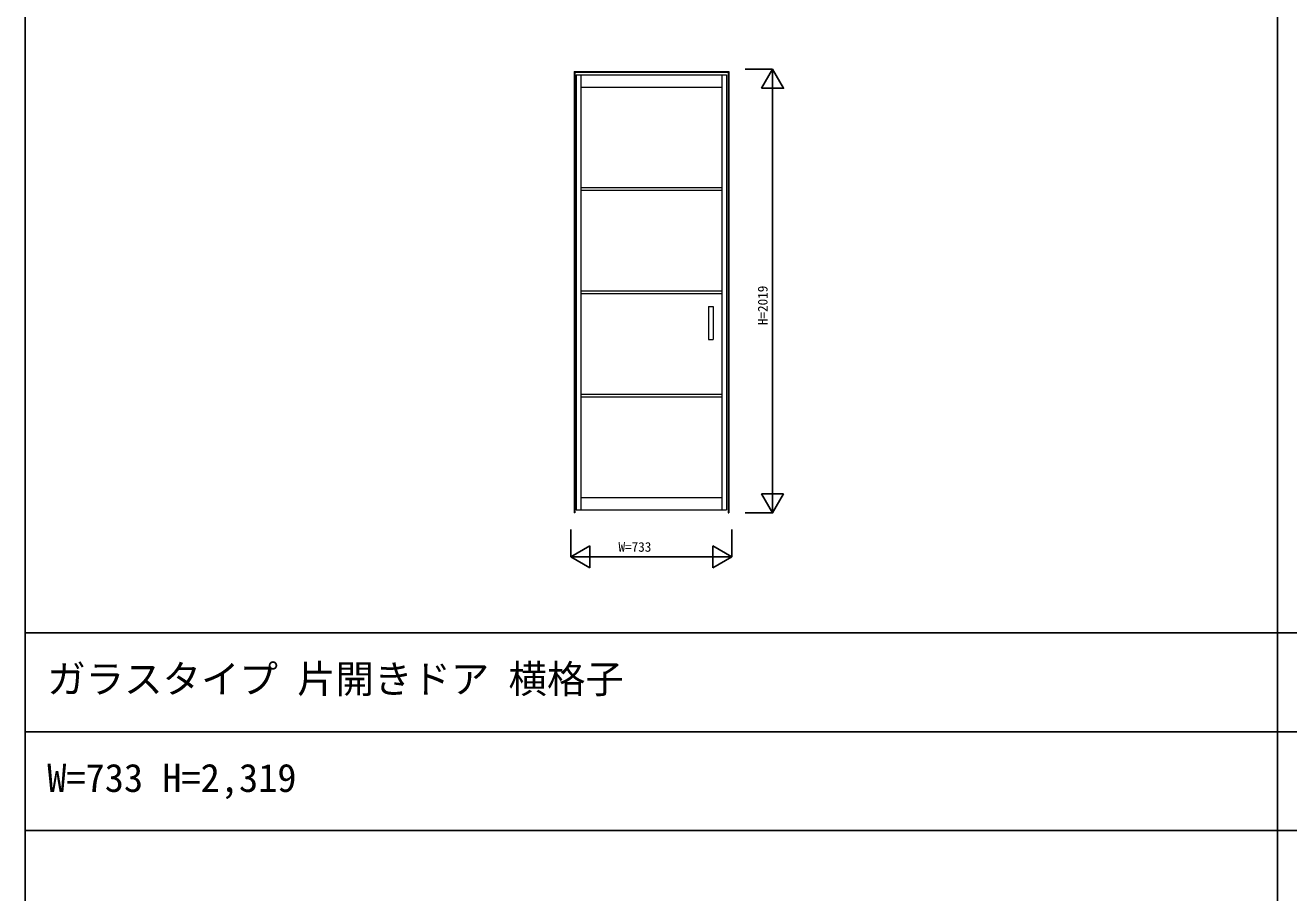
# Model space of a CAD drawing. Units: millimetres, scale not verified. Extents: x -14341 to 14340, y -10000 to 10000.
# Drawn here: x -14341 to -8590, y -3682 to 265 of the extents above; entities that cross this region are included whole.
import ezdxf
from ezdxf.enums import TextEntityAlignment as Align

# ---------------------------------------------------------------- set-up
doc = ezdxf.new("R2010")
doc.units = ezdxf.units.MM
doc.header["$LTSCALE"] = 50
for name, color, linetype in [('0-0_0', 7, 'Continuous'), ('0-4_YKK_F1', 7, 'Continuous'), ('0-5_YKK_N1', 2, 'Continuous')]:
    doc.layers.add(name, color=color, linetype=linetype)
doc.layers.add('0-1_YKK_A1', color=4, linetype='Continuous', lineweight=18)
doc.styles.add('ＭＳ ゴシック', font='')
doc.styles.get('ＭＳ ゴシック').set_extended_font_data('MS Gothic')

msp = doc.modelspace()

# ---------------------------------------------------------------- linework, layer by layer
at = {"layer": '0-1_YKK_A1'}
for p, q in [((-11842.4, 54.55), (-11139.4, 54.55)), ((-11842.4, 54.55), (-11842.4, -1953.95)), ((-11839.9, 54.55), (-11839.9, -1953.95)), ((-11839.9, 52.05), (-11141.9, 52.05)), ((-11832.9, 40.05), (-11149.9, 40.05)), ((-11832.9, 40.05), (-11832.9, -1939.95)), ((-11812.9, 40.05), (-11812.9, -1939.95)), ((-11169.9, 40.05), (-11169.9, -1939.95)), ((-11149.9, 40.05), (-11149.9, -1939.95)), ((-11141.9, 54.55), (-11141.9, -1953.95)), ((-11139.4, 54.55), (-11139.4, -1953.95)), ((-11812.9, -15.95), (-11169.9, -15.95)), ((-11812.9, -473.87), (-11169.9, -473.87)), ((-11812.9, -485.88), (-11169.9, -485.88)), ((-11812.9, -943.95), (-11169.9, -943.95)), ((-11812.9, -955.95), (-11169.9, -955.95)), ((-11230.5, -1014.95), (-11230.5, -1164.95)), ((-11230.5, -1014.95), (-11209.5, -1014.95)), ((-11209.5, -1014.95), (-11209.5, -1164.95)), ((-11230.5, -1164.95), (-11209.5, -1164.95)), ((-11812.9, -1414.02), (-11169.9, -1414.02)), ((-11812.9, -1426.03), (-11169.9, -1426.03)), ((-11812.9, -1883.95), (-11169.9, -1883.95)), ((-11839.9, -1953.95), (-11842.4, -1953.95)), ((-11832.9, -1939.95), (-11149.9, -1939.95)), ((-11141.9, -1953.95), (-11139.4, -1953.95))]:
    msp.add_line(p, q, dxfattribs=at)
at = {"layer": '0-4_YKK_F1'}
for p, q in [((-14340.9, -9999.7), (-14340.9, 10000.3)), ((-8640.9, -9999.7), (-8640.9, 9500.3)), ((-14340.9, -2499.7), (14159.1, -2499.7)), ((-14340.9, -2949.7), (14159.1, -2949.7)), ((-14340.9, -3399.7), (14159.1, -3399.7))]:
    msp.add_line(p, q, dxfattribs=at)
at = {"layer": '0-5_YKK_N1'}
for p, q in [((-11064.4, 65.05), (-10939.4, 65.05)), ((-10989.4, -21.55), (-10939.4, 65.05)), ((-10939.4, -1953.95), (-10939.4, 65.05)), ((-10989.4, -1867.35), (-10889.4, -1867.35)), ((-11064.4, -1953.95), (-10939.4, -1953.95)), ((-11857.4, -2028.95), (-11857.4, -2153.95)), ((-11124.4, -2028.95), (-11124.4, -2153.95)), ((-11770.8, -2103.95), (-11857.4, -2153.95)), ((-11770.8, -2103.95), (-11770.8, -2203.95)), ((-11211, -2103.95), (-11211, -2203.95)), ((-11211, -2103.95), (-11124.4, -2153.95)), ((-11857.4, -2153.95), (-11770.8, -2203.95)), ((-11857.4, -2153.95), (-11124.4, -2153.95)), ((-11124.4, -2153.95), (-11211, -2203.95))]:
    msp.add_line(p, q, dxfattribs=at)
for points in [[(-10989.4, -21.55), (-10889.4, -21.55), (-10939.4, 65.05)], [(-10989.4, -1867.35), (-10939.4, -1953.95), (-10889.4, -1867.35)]]:
    msp.add_lwpolyline(points, dxfattribs=at)

# ---------------------------------------------------------------- texts
at = {"layer": '0-0_0', "style": 'ＭＳ ゴシック'}
for s, p in [('ガラスタイプ 片開きドア 横格子', (-14240.9, -2812.2)), ('W=733 H=2,319', (-14240.9, -3262.2))]:
    msp.add_text(s, height=128.3, dxfattribs=at).set_placement(p, align=Align.BOTTOM_LEFT)
at = {"layer": '0-5_YKK_N1', "style": 'ＭＳ ゴシック'}
msp.add_text('H=2019', height=43.99, rotation=90, dxfattribs=at).set_placement((-10949.4, -1099.45), align=Align.BOTTOM_LEFT)
msp.add_text('W=733', height=43.99, dxfattribs=at).set_placement((-11640.9, -2143.95), align=Align.BOTTOM_LEFT)

doc.saveas('drawing.dxf')
